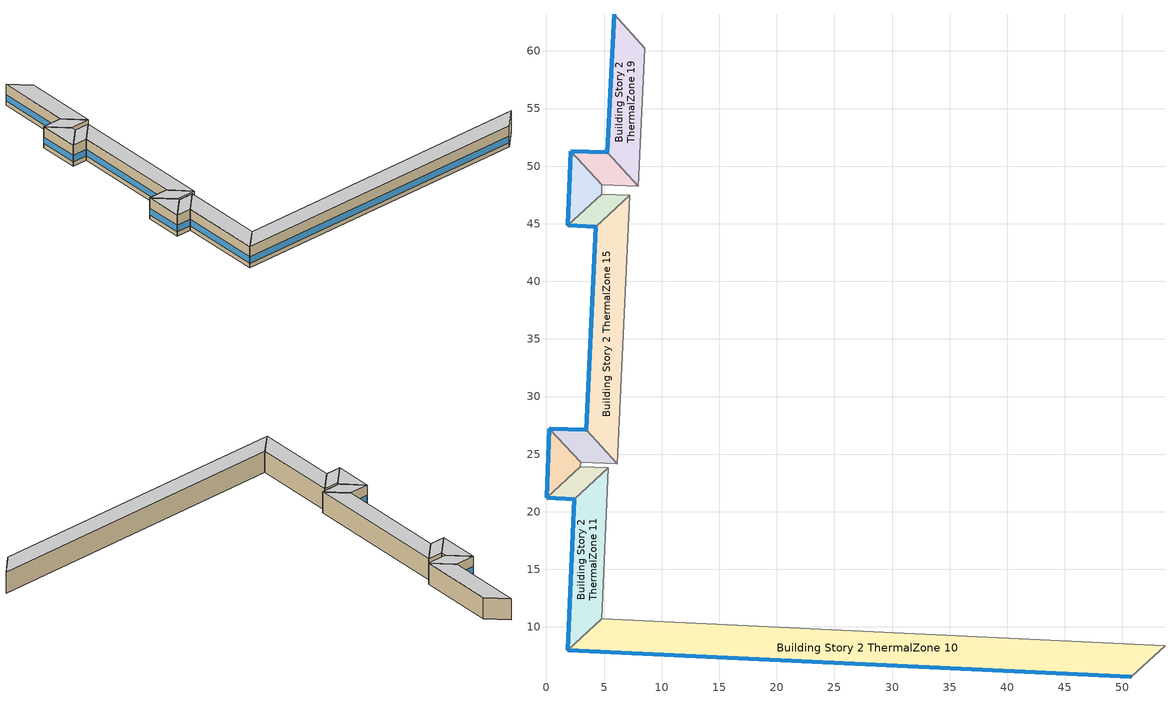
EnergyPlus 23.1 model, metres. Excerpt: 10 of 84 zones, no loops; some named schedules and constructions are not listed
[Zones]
Building Story 2 ThermalZone 10
 floor adiabatic (Typical Interior Floor): 50.74,5.66 1.84,8 4.8,10.69 53.69,8.37 z3.6
 wall outside (Typical Insulated Steel Framed Exterior Wall R-12.99): 1.84,8 50.74,5.66 z3.6:7.2
 wall adiabatic (Typical Interior Wall): 50.74,5.66 53.69,8.37 4.8,10.69 1.84,8 z3.6:7.2
 window (U 0.55 SHGC 0.25): 1.87,8 50.72,5.67 z4.36:5.44
 ceiling adiabatic (Typical Interior Ceiling): 53.69,8.37 4.8,10.69 1.84,8 50.74,5.66 z7.2
Building Story 2 ThermalZone 11
 floor adiabatic (Typical Interior Floor): 1.84,8 2.43,21.1 5.38,23.8 4.8,10.69 z3.6
 wall outside (Typical Insulated Steel Framed Exterior Wall R-12.99): 2.43,21.1 1.84,8 z3.6:7.2
 wall adiabatic (Typical Interior Wall): 1.84,8 4.8,10.69 5.38,23.8 2.43,21.1 z3.6:7.2
 window (U 0.55 SHGC 0.25): 2.43,21.08 1.84,8.02 z4.36:5.45
 ceiling adiabatic (Typical Interior Ceiling): 4.8,10.69 5.38,23.8 2.43,21.1 1.84,8 z7.2
Building Story 2 ThermalZone 12
 floor adiabatic (Typical Interior Floor): 2.43,21.1 0,21.21 2.95,23.91 5.38,23.8 z3.6
 wall outside (Typical Insulated Steel Framed Exterior Wall R-12.99): 0,21.21 2.43,21.1 z3.6:7.2
 wall adiabatic (Typical Interior Wall): 2.43,21.1 5.38,23.8 2.95,23.91 0,21.21 z3.6:7.2
 window (U 0.55 SHGC 0.25): 0.03,21.21 2.4,21.1 z4.36:5.47
 ceiling adiabatic (Typical Interior Ceiling): 5.38,23.8 2.95,23.91 0,21.21 2.43,21.1 z7.2
Building Story 2 ThermalZone 13
 floor adiabatic (Typical Interior Ceiling): 0,21.21 0.25,27.21 2.97,24.27 2.95,23.91 z3.6
 wall outside (Typical Insulated Steel Framed Exterior Wall R-12.99): 0.25,27.21 0,21.21 z3.6:7.2
 wall adiabatic (Typical Interior Wall): 0,21.21 2.95,23.91 2.97,24.27 0.25,27.21 z3.6:7.2
 window (U 0.55 SHGC 0.25): 0.25,27.18 0,21.24 z4.36:5.45
 ceiling adiabatic (Typical Interior Ceiling): 2.95,23.91 2.97,24.27 0.25,27.21 0,21.21 z7.2
Building Story 2 ThermalZone 14
 floor adiabatic (Typical Interior Ceiling): 0.25,27.21 3.43,27.1 6.14,24.16 2.97,24.27 z3.6
 wall outside (Typical Insulated Steel Framed Exterior Wall R-12.99): 3.43,27.1 0.25,27.21 z3.6:7.2
 wall adiabatic (Typical Interior Wall): 0.25,27.21 2.97,24.27 6.14,24.16 3.43,27.1 z3.6:7.2
 window (U 0.55 SHGC 0.25): 3.41,27.1 0.28,27.21 z4.36:5.46
 ceiling adiabatic (Typical Interior Ceiling): 2.97,24.27 6.14,24.16 3.43,27.1 0.25,27.21 z7.2
Building Story 2 ThermalZone 15
 floor adiabatic (Typical Interior Ceiling): 3.43,27.1 4.27,44.76 7.23,47.45 6.14,24.16 z3.6
 wall outside (Typical Insulated Steel Framed Exterior Wall R-12.99): 4.27,44.76 3.43,27.1 z3.6:7.2
 wall adiabatic (Typical Interior Wall): 3.43,27.1 6.14,24.16 7.23,47.45 4.27,44.76 z3.6:7.2
 window (U 0.55 SHGC 0.25): 4.27,44.73 3.43,27.12 z4.36:5.45
 ceiling adiabatic (Typical Interior Ceiling): 6.14,24.16 7.23,47.45 4.27,44.76 3.43,27.1 z7.2
Building Story 2 ThermalZone 16
 floor adiabatic (Typical Interior Ceiling): 4.27,44.76 1.84,44.87 4.79,47.57 7.23,47.45 z3.6
 wall outside (Typical Insulated Steel Framed Exterior Wall R-12.99): 1.84,44.87 4.27,44.76 z3.6:7.2
 wall adiabatic (Typical Interior Wall): 4.27,44.76 7.23,47.45 4.79,47.57 1.84,44.87 z3.6:7.2
 window (U 0.55 SHGC 0.25): 1.87,44.87 4.25,44.76 z4.36:5.47
 ceiling adiabatic (Typical Interior Ceiling): 7.23,47.45 4.79,47.57 1.84,44.87 4.27,44.76 z7.2
Building Story 2 ThermalZone 17
 floor adiabatic (Typical Interior Ceiling): 1.84,44.87 2.09,51.31 4.82,48.38 4.79,47.57 z3.6
 wall outside (Typical Insulated Steel Framed Exterior Wall R-12.99): 2.09,51.31 1.84,44.87 z3.6:7.2
 wall adiabatic (Typical Interior Wall): 1.84,44.87 4.79,47.57 4.82,48.38 2.09,51.31 z3.6:7.2
 window (U 0.55 SHGC 0.25): 2.09,51.28 1.84,44.89 z4.36:5.45
 ceiling adiabatic (Typical Interior Ceiling): 4.79,47.57 4.82,48.38 2.09,51.31 1.84,44.87 z7.2
Building Story 2 ThermalZone 18
 floor adiabatic (Typical Interior Ceiling): 2.09,51.31 5.28,51.2 7.98,48.25 4.82,48.38 z3.6
 wall outside (Typical Insulated Steel Framed Exterior Wall R-12.99): 5.28,51.2 2.09,51.31 z3.6:7.2
 wall adiabatic (Typical Interior Wall): 2.09,51.31 4.82,48.38 7.98,48.25 5.28,51.2 z3.6:7.2
 window (U 0.55 SHGC 0.25): 5.25,51.2 2.12,51.31 z4.36:5.46
 ceiling adiabatic (Typical Interior Ceiling): 4.82,48.38 7.98,48.25 5.28,51.2 2.09,51.31 z7.2
Building Story 2 ThermalZone 19
 floor adiabatic (Typical Interior Ceiling): 5.28,51.2 5.86,63.19 8.55,60.23 7.98,48.25 z3.6
 wall outside (Typical Insulated Steel Framed Exterior Wall R-12.99): 5.86,63.19 5.28,51.2 z3.6:7.2
 wall adiabatic (Typical Interior Wall): 5.28,51.2 7.98,48.25 8.55,60.23 5.86,63.19 z3.6:7.2
 window (U 0.55 SHGC 0.25): 5.86,63.17 5.28,51.22 z4.36:5.45
 ceiling adiabatic (Typical Interior Ceiling): 7.98,48.25 8.55,60.23 5.86,63.19 5.28,51.2 z7.2
[Schedule:Day:Interval]
DataCenter_EQUIP_SCH Wknd|Wkdy|Hol Day 5; DataCenter_EQUIP_SCH Wknd|Wkdy|Hol Day 9: No, 24:00, 0.5
DataCenter_EQUIP_SCH Wknd|Wkdy|Hol Day 6; DataCenter_EQUIP_SCH Wknd|Wkdy|Hol Day 10: No, 24:00, 0.75
DataCenter_EQUIP_SCH Wknd|Wkdy|Hol Day 7; DataCenter_EQUIP_SCH Wknd|Wkdy|Hol Day 11; DataCenter_EQUIP_SCH Summer Design Day: No, 24:00, 1
DataCenter_EQUIP_SCH Wknd|Wkdy|Hol Day 8; DataCenter_EQUIP_SCH Winter Design Day 11: No, 24:00, 0.25
Schedule Day 3: No, 24:00, 0
SchoolSecondary KITCHEN_ELEC_EQUIP_SCH Wkdy Day; SchoolSecondary KITCHEN_ELEC_EQUIP_SCH Wkdy Day 1; SchoolSecondary KITCHEN_ELEC_EQUIP_SCH Wkdy Day 2; SchoolSecondary KITCHEN_ELEC_EQUIP_SCH Summer Design Day: No, 08:00, 0.1, 10:00, 0.15, 13:00, 0.25, 15:00, 0.15, 24:00, 0.1
SchoolSecondary KITCHEN_ELEC_EQUIP_SCH Wknd Day; SchoolSecondary KITCHEN_ELEC_EQUIP_SCH Wknd Day 1; SchoolSecondary KITCHEN_ELEC_EQUIP_SCH Default; SchoolSecondary KITCHEN_ELEC_EQUIP_SCH Winter Design Day: No, 24:00, 0.1
SchoolSecondary KITCHEN_GAS_EQUIP_SCH Wkdy|SmrDsn Day; SchoolSecondary KITCHEN_GAS_EQUIP_SCH Wkdy|SmrDsn Day 1; SchoolSecondary KITCHEN_GAS_EQUIP_SCH Wkdy|SmrDsn Day 2; SchoolSecondary KITCHEN_GAS_EQUIP_SCH Summer Design Day: No, 08:00, 0.02, 10:00, 0.15, 13:00, 0.2, 15:00, 0.1, 24:00, 0.02
SchoolSecondary KITCHEN_GAS_EQUIP_SCH Wknd Day; SchoolSecondary KITCHEN_GAS_EQUIP_SCH Wknd Day 1; SchoolSecondary KITCHEN_GAS_EQUIP_SCH Default; SchoolSecondary KITCHEN_GAS_EQUIP_SCH Winter Design Day: No, 24:00, 0.02
[Schedule:Week:Daily]
SchoolSecondary BLDG_LIGHT_SCH_2013 Week Rule - Jan1-Jan3: SchoolSecondary BLDG_LIGHT_SCH_2013 Wkdy Day, SchoolSecondary BLDG_LIGHT_SCH_2013 Wkdy Day, SchoolSecondary BLDG_LIGHT_SCH_2013 Wkdy Day, SchoolSecondary BLDG_LIGHT_SCH_2013 Wkdy Day, SchoolSecondary BLDG_LIGHT_SCH_2013 Wkdy Day, SchoolSecondary BLDG_LIGHT_SCH_2013 Wkdy Day, SchoolSecondary BLDG_LIGHT_SCH_2013 Wknd Day, SchoolSecondary BLDG_LIGHT_SCH_2013 Default, SchoolSecondary BLDG_LIGHT_SCH_2013 Summer Design Day, SchoolSecondary BLDG_LIGHT_SCH_2013 Winter Design Day, SchoolSecondary BLDG_LIGHT_SCH_2013 Default, SchoolSecondary BLDG_LIGHT_SCH_2013 Default
SchoolSecondary BLDG_LIGHT_SCH_2013 Week Rule - Jan4-Jun27: SchoolSecondary BLDG_LIGHT_SCH_2013 Wknd Day, SchoolSecondary BLDG_LIGHT_SCH_2013 Wkdy Day, SchoolSecondary BLDG_LIGHT_SCH_2013 Wkdy Day, SchoolSecondary BLDG_LIGHT_SCH_2013 Wkdy Day, SchoolSecondary BLDG_LIGHT_SCH_2013 Wkdy Day, SchoolSecondary BLDG_LIGHT_SCH_2013 Wkdy Day, SchoolSecondary BLDG_LIGHT_SCH_2013 Wknd Day, SchoolSecondary BLDG_LIGHT_SCH_2013 Default, SchoolSecondary BLDG_LIGHT_SCH_2013 Summer Design Day, SchoolSecondary BLDG_LIGHT_SCH_2013 Winter Design Day, SchoolSecondary BLDG_LIGHT_SCH_2013 Default, SchoolSecondary BLDG_LIGHT_SCH_2013 Default
SchoolSecondary BLDG_LIGHT_SCH_2013 Week Rule - Jun28-Jul4: SchoolSecondary BLDG_LIGHT_SCH_2013 Wknd Day, SchoolSecondary BLDG_LIGHT_SCH_2013 Wkdy Day, SchoolSecondary BLDG_LIGHT_SCH_2013 Wkdy Day, SchoolSecondary BLDG_LIGHT_SCH_2013 Wkdy Day 1, SchoolSecondary BLDG_LIGHT_SCH_2013 Wkdy Day 1, SchoolSecondary BLDG_LIGHT_SCH_2013 Wkdy Day 1, SchoolSecondary BLDG_LIGHT_SCH_2013 Wknd Day 1, SchoolSecondary BLDG_LIGHT_SCH_2013 Default, SchoolSecondary BLDG_LIGHT_SCH_2013 Summer Design Day, SchoolSecondary BLDG_LIGHT_SCH_2013 Winter Design Day, SchoolSecondary BLDG_LIGHT_SCH_2013 Default, SchoolSecondary BLDG_LIGHT_SCH_2013 Default
SchoolSecondary BLDG_LIGHT_SCH_2013 Week Rule - Jul5-Aug29: SchoolSecondary BLDG_LIGHT_SCH_2013 Wknd Day 1, SchoolSecondary BLDG_LIGHT_SCH_2013 Wkdy Day 1, SchoolSecondary BLDG_LIGHT_SCH_2013 Wkdy Day 1, SchoolSecondary BLDG_LIGHT_SCH_2013 Wkdy Day 1, SchoolSecondary BLDG_LIGHT_SCH_2013 Wkdy Day 1, SchoolSecondary BLDG_LIGHT_SCH_2013 Wkdy Day 1, SchoolSecondary BLDG_LIGHT_SCH_2013 Wknd Day 1, SchoolSecondary BLDG_LIGHT_SCH_2013 Default, SchoolSecondary BLDG_LIGHT_SCH_2013 Summer Design Day, SchoolSecondary BLDG_LIGHT_SCH_2013 Winter Design Day, SchoolSecondary BLDG_LIGHT_SCH_2013 Default, SchoolSecondary BLDG_LIGHT_SCH_2013 Default
SchoolSecondary BLDG_LIGHT_SCH_2013 Week Rule - Aug30-Sep5: SchoolSecondary BLDG_LIGHT_SCH_2013 Wknd Day 1, SchoolSecondary BLDG_LIGHT_SCH_2013 Wkdy Day 1, SchoolSecondary BLDG_LIGHT_SCH_2013 Wkdy Day 2, SchoolSecondary BLDG_LIGHT_SCH_2013 Wkdy Day 2, SchoolSecondary BLDG_LIGHT_SCH_2013 Wkdy Day 2, SchoolSecondary BLDG_LIGHT_SCH_2013 Wkdy Day 2, SchoolSecondary BLDG_LIGHT_SCH_2013 Default, SchoolSecondary BLDG_LIGHT_SCH_2013 Default, SchoolSecondary BLDG_LIGHT_SCH_2013 Summer Design Day, SchoolSecondary BLDG_LIGHT_SCH_2013 Winter Design Day, SchoolSecondary BLDG_LIGHT_SCH_2013 Default, SchoolSecondary BLDG_LIGHT_SCH_2013 Default
SchoolSecondary BLDG_LIGHT_SCH_2013 Week Rule - Sep6-Dec31: SchoolSecondary BLDG_LIGHT_SCH_2013 Default, SchoolSecondary BLDG_LIGHT_SCH_2013 Wkdy Day 2, SchoolSecondary BLDG_LIGHT_SCH_2013 Wkdy Day 2, SchoolSecondary BLDG_LIGHT_SCH_2013 Wkdy Day 2, SchoolSecondary BLDG_LIGHT_SCH_2013 Wkdy Day 2, SchoolSecondary BLDG_LIGHT_SCH_2013 Wkdy Day 2, SchoolSecondary BLDG_LIGHT_SCH_2013 Default, SchoolSecondary BLDG_LIGHT_SCH_2013 Default, SchoolSecondary BLDG_LIGHT_SCH_2013 Summer Design Day, SchoolSecondary BLDG_LIGHT_SCH_2013 Winter Design Day, SchoolSecondary BLDG_LIGHT_SCH_2013 Default, SchoolSecondary BLDG_LIGHT_SCH_2013 Default
SchoolSecondary BLDG_LIGHT_LIBRARY_SCH_2013 Week Rule - Jan1-Jan3: SchoolSecondary BLDG_LIGHT_LIBRARY_SCH_2013 Wkdy Day, SchoolSecondary BLDG_LIGHT_LIBRARY_SCH_2013 Wkdy Day, SchoolSecondary BLDG_LIGHT_LIBRARY_SCH_2013 Wkdy Day, SchoolSecondary BLDG_LIGHT_LIBRARY_SCH_2013 Wkdy Day, SchoolSecondary BLDG_LIGHT_LIBRARY_SCH_2013 Wkdy Day, SchoolSecondary BLDG_LIGHT_LIBRARY_SCH_2013 Wkdy Day, SchoolSecondary BLDG_LIGHT_LIBRARY_SCH_2013 Wknd Day, SchoolSecondary BLDG_LIGHT_LIBRARY_SCH_2013 Default, SchoolSecondary BLDG_LIGHT_LIBRARY_SCH_2013 Summer Design Day, SchoolSecondary BLDG_LIGHT_LIBRARY_SCH_2013 Winter Design Day, SchoolSecondary BLDG_LIGHT_LIBRARY_SCH_2013 Default, SchoolSecondary BLDG_LIGHT_LIBRARY_SCH_2013 Default
SchoolSecondary BLDG_LIGHT_LIBRARY_SCH_2013 Week Rule - Jan4-Jun27: SchoolSecondary BLDG_LIGHT_LIBRARY_SCH_2013 Wknd Day, SchoolSecondary BLDG_LIGHT_LIBRARY_SCH_2013 Wkdy Day, SchoolSecondary BLDG_LIGHT_LIBRARY_SCH_2013 Wkdy Day, SchoolSecondary BLDG_LIGHT_LIBRARY_SCH_2013 Wkdy Day, SchoolSecondary BLDG_LIGHT_LIBRARY_SCH_2013 Wkdy Day, SchoolSecondary BLDG_LIGHT_LIBRARY_SCH_2013 Wkdy Day, SchoolSecondary BLDG_LIGHT_LIBRARY_SCH_2013 Wknd Day, SchoolSecondary BLDG_LIGHT_LIBRARY_SCH_2013 Default, SchoolSecondary BLDG_LIGHT_LIBRARY_SCH_2013 Summer Design Day, SchoolSecondary BLDG_LIGHT_LIBRARY_SCH_2013 Winter Design Day, SchoolSecondary BLDG_LIGHT_LIBRARY_SCH_2013 Default, SchoolSecondary BLDG_LIGHT_LIBRARY_SCH_2013 Default
SchoolSecondary BLDG_LIGHT_LIBRARY_SCH_2013 Week Rule - Jun28-Jul4: SchoolSecondary BLDG_LIGHT_LIBRARY_SCH_2013 Wknd Day, SchoolSecondary BLDG_LIGHT_LIBRARY_SCH_2013 Wkdy Day, SchoolSecondary BLDG_LIGHT_LIBRARY_SCH_2013 Wkdy Day, SchoolSecondary BLDG_LIGHT_LIBRARY_SCH_2013 Wkdy Day 1, SchoolSecondary BLDG_LIGHT_LIBRARY_SCH_2013 Wkdy Day 1, SchoolSecondary BLDG_LIGHT_LIBRARY_SCH_2013 Wkdy Day 1, SchoolSecondary BLDG_LIGHT_LIBRARY_SCH_2013 Wknd Day 1, SchoolSecondary BLDG_LIGHT_LIBRARY_SCH_2013 Default, SchoolSecondary BLDG_LIGHT_LIBRARY_SCH_2013 Summer Design Day, SchoolSecondary BLDG_LIGHT_LIBRARY_SCH_2013 Winter Design Day, SchoolSecondary BLDG_LIGHT_LIBRARY_SCH_2013 Default, SchoolSecondary BLDG_LIGHT_LIBRARY_SCH_2013 Default
SchoolSecondary BLDG_LIGHT_LIBRARY_SCH_2013 Week Rule - Jul5-Aug29: SchoolSecondary BLDG_LIGHT_LIBRARY_SCH_2013 Wknd Day 1, SchoolSecondary BLDG_LIGHT_LIBRARY_SCH_2013 Wkdy Day 1, SchoolSecondary BLDG_LIGHT_LIBRARY_SCH_2013 Wkdy Day 1, SchoolSecondary BLDG_LIGHT_LIBRARY_SCH_2013 Wkdy Day 1, SchoolSecondary BLDG_LIGHT_LIBRARY_SCH_2013 Wkdy Day 1, SchoolSecondary BLDG_LIGHT_LIBRARY_SCH_2013 Wkdy Day 1, SchoolSecondary BLDG_LIGHT_LIBRARY_SCH_2013 Wknd Day 1, SchoolSecondary BLDG_LIGHT_LIBRARY_SCH_2013 Default, SchoolSecondary BLDG_LIGHT_LIBRARY_SCH_2013 Summer Design Day, SchoolSecondary BLDG_LIGHT_LIBRARY_SCH_2013 Winter Design Day, SchoolSecondary BLDG_LIGHT_LIBRARY_SCH_2013 Default, SchoolSecondary BLDG_LIGHT_LIBRARY_SCH_2013 Default
SchoolSecondary BLDG_LIGHT_LIBRARY_SCH_2013 Week Rule - Aug30-Sep5: SchoolSecondary BLDG_LIGHT_LIBRARY_SCH_2013 Wknd Day 1, SchoolSecondary BLDG_LIGHT_LIBRARY_SCH_2013 Wkdy Day 1, SchoolSecondary BLDG_LIGHT_LIBRARY_SCH_2013 Wkdy Day 2, SchoolSecondary BLDG_LIGHT_LIBRARY_SCH_2013 Wkdy Day 2, SchoolSecondary BLDG_LIGHT_LIBRARY_SCH_2013 Wkdy Day 2, SchoolSecondary BLDG_LIGHT_LIBRARY_SCH_2013 Wkdy Day 2, SchoolSecondary BLDG_LIGHT_LIBRARY_SCH_2013 Default, SchoolSecondary BLDG_LIGHT_LIBRARY_SCH_2013 Default, SchoolSecondary BLDG_LIGHT_LIBRARY_SCH_2013 Summer Design Day, SchoolSecondary BLDG_LIGHT_LIBRARY_SCH_2013 Winter Design Day, SchoolSecondary BLDG_LIGHT_LIBRARY_SCH_2013 Default, SchoolSecondary BLDG_LIGHT_LIBRARY_SCH_2013 Default
SchoolSecondary BLDG_LIGHT_LIBRARY_SCH_2013 Week Rule - Sep6-Dec31: SchoolSecondary BLDG_LIGHT_LIBRARY_SCH_2013 Default, SchoolSecondary BLDG_LIGHT_LIBRARY_SCH_2013 Wkdy Day 2, SchoolSecondary BLDG_LIGHT_LIBRARY_SCH_2013 Wkdy Day 2, SchoolSecondary BLDG_LIGHT_LIBRARY_SCH_2013 Wkdy Day 2, SchoolSecondary BLDG_LIGHT_LIBRARY_SCH_2013 Wkdy Day 2, SchoolSecondary BLDG_LIGHT_LIBRARY_SCH_2013 Wkdy Day 2, SchoolSecondary BLDG_LIGHT_LIBRARY_SCH_2013 Default, SchoolSecondary BLDG_LIGHT_LIBRARY_SCH_2013 Default, SchoolSecondary BLDG_LIGHT_LIBRARY_SCH_2013 Summer Design Day, SchoolSecondary BLDG_LIGHT_LIBRARY_SCH_2013 Winter Design Day, SchoolSecondary BLDG_LIGHT_LIBRARY_SCH_2013 Default, SchoolSecondary BLDG_LIGHT_LIBRARY_SCH_2013 Default
SchoolSecondary BLDG_LIGHT_LOBBYFLR1_SCH_2013 Week Rule - Jan1-Jan3: SchoolSecondary BLDG_LIGHT_LOBBYFLR1_SCH_2013 Wkdy Day, SchoolSecondary BLDG_LIGHT_LOBBYFLR1_SCH_2013 Wkdy Day, SchoolSecondary BLDG_LIGHT_LOBBYFLR1_SCH_2013 Wkdy Day, SchoolSecondary BLDG_LIGHT_LOBBYFLR1_SCH_2013 Wkdy Day, SchoolSecondary BLDG_LIGHT_LOBBYFLR1_SCH_2013 Wkdy Day, SchoolSecondary BLDG_LIGHT_LOBBYFLR1_SCH_2013 Wkdy Day, SchoolSecondary BLDG_LIGHT_LOBBYFLR1_SCH_2013 Wknd Day, SchoolSecondary BLDG_LIGHT_LOBBYFLR1_SCH_2013 Default, SchoolSecondary BLDG_LIGHT_LOBBYFLR1_SCH_2013 Summer Design Day, SchoolSecondary BLDG_LIGHT_LOBBYFLR1_SCH_2013 Winter Design Day, SchoolSecondary BLDG_LIGHT_LOBBYFLR1_SCH_2013 Default, SchoolSecondary BLDG_LIGHT_LOBBYFLR1_SCH_2013 Default
SchoolSecondary BLDG_LIGHT_LOBBYFLR1_SCH_2013 Week Rule - Jan4-Jun27: SchoolSecondary BLDG_LIGHT_LOBBYFLR1_SCH_2013 Wknd Day, SchoolSecondary BLDG_LIGHT_LOBBYFLR1_SCH_2013 Wkdy Day, SchoolSecondary BLDG_LIGHT_LOBBYFLR1_SCH_2013 Wkdy Day, SchoolSecondary BLDG_LIGHT_LOBBYFLR1_SCH_2013 Wkdy Day, SchoolSecondary BLDG_LIGHT_LOBBYFLR1_SCH_2013 Wkdy Day, SchoolSecondary BLDG_LIGHT_LOBBYFLR1_SCH_2013 Wkdy Day, SchoolSecondary BLDG_LIGHT_LOBBYFLR1_SCH_2013 Wknd Day, SchoolSecondary BLDG_LIGHT_LOBBYFLR1_SCH_2013 Default, SchoolSecondary BLDG_LIGHT_LOBBYFLR1_SCH_2013 Summer Design Day, SchoolSecondary BLDG_LIGHT_LOBBYFLR1_SCH_2013 Winter Design Day, SchoolSecondary BLDG_LIGHT_LOBBYFLR1_SCH_2013 Default, SchoolSecondary BLDG_LIGHT_LOBBYFLR1_SCH_2013 Default
SchoolSecondary BLDG_LIGHT_LOBBYFLR1_SCH_2013 Week Rule - Jun28-Jul4: SchoolSecondary BLDG_LIGHT_LOBBYFLR1_SCH_2013 Wknd Day, SchoolSecondary BLDG_LIGHT_LOBBYFLR1_SCH_2013 Wkdy Day, SchoolSecondary BLDG_LIGHT_LOBBYFLR1_SCH_2013 Wkdy Day, SchoolSecondary BLDG_LIGHT_LOBBYFLR1_SCH_2013 Wkdy Day 1, SchoolSecondary BLDG_LIGHT_LOBBYFLR1_SCH_2013 Wkdy Day 1, SchoolSecondary BLDG_LIGHT_LOBBYFLR1_SCH_2013 Wkdy Day 1, SchoolSecondary BLDG_LIGHT_LOBBYFLR1_SCH_2013 Wknd Day 1, SchoolSecondary BLDG_LIGHT_LOBBYFLR1_SCH_2013 Default, SchoolSecondary BLDG_LIGHT_LOBBYFLR1_SCH_2013 Summer Design Day, SchoolSecondary BLDG_LIGHT_LOBBYFLR1_SCH_2013 Winter Design Day, SchoolSecondary BLDG_LIGHT_LOBBYFLR1_SCH_2013 Default, SchoolSecondary BLDG_LIGHT_LOBBYFLR1_SCH_2013 Default
SchoolSecondary BLDG_LIGHT_LOBBYFLR1_SCH_2013 Week Rule - Jul5-Aug29: SchoolSecondary BLDG_LIGHT_LOBBYFLR1_SCH_2013 Wknd Day 1, SchoolSecondary BLDG_LIGHT_LOBBYFLR1_SCH_2013 Wkdy Day 1, SchoolSecondary BLDG_LIGHT_LOBBYFLR1_SCH_2013 Wkdy Day 1, SchoolSecondary BLDG_LIGHT_LOBBYFLR1_SCH_2013 Wkdy Day 1, SchoolSecondary BLDG_LIGHT_LOBBYFLR1_SCH_2013 Wkdy Day 1, SchoolSecondary BLDG_LIGHT_LOBBYFLR1_SCH_2013 Wkdy Day 1, SchoolSecondary BLDG_LIGHT_LOBBYFLR1_SCH_2013 Wknd Day 1, SchoolSecondary BLDG_LIGHT_LOBBYFLR1_SCH_2013 Default, SchoolSecondary BLDG_LIGHT_LOBBYFLR1_SCH_2013 Summer Design Day, SchoolSecondary BLDG_LIGHT_LOBBYFLR1_SCH_2013 Winter Design Day, SchoolSecondary BLDG_LIGHT_LOBBYFLR1_SCH_2013 Default, SchoolSecondary BLDG_LIGHT_LOBBYFLR1_SCH_2013 Default
SchoolSecondary BLDG_LIGHT_LOBBYFLR1_SCH_2013 Week Rule - Aug30-Sep5: SchoolSecondary BLDG_LIGHT_LOBBYFLR1_SCH_2013 Wknd Day 1, SchoolSecondary BLDG_LIGHT_LOBBYFLR1_SCH_2013 Wkdy Day 1, SchoolSecondary BLDG_LIGHT_LOBBYFLR1_SCH_2013 Wkdy Day 2, SchoolSecondary BLDG_LIGHT_LOBBYFLR1_SCH_2013 Wkdy Day 2, SchoolSecondary BLDG_LIGHT_LOBBYFLR1_SCH_2013 Wkdy Day 2, SchoolSecondary BLDG_LIGHT_LOBBYFLR1_SCH_2013 Wkdy Day 2, SchoolSecondary BLDG_LIGHT_LOBBYFLR1_SCH_2013 Default, SchoolSecondary BLDG_LIGHT_LOBBYFLR1_SCH_2013 Default, SchoolSecondary BLDG_LIGHT_LOBBYFLR1_SCH_2013 Summer Design Day, SchoolSecondary BLDG_LIGHT_LOBBYFLR1_SCH_2013 Winter Design Day, SchoolSecondary BLDG_LIGHT_LOBBYFLR1_SCH_2013 Default, SchoolSecondary BLDG_LIGHT_LOBBYFLR1_SCH_2013 Default
DataCenter_EQUIP_SCH Week Rule - Jun7-Jun27: DataCenter_EQUIP_SCH Wknd|Wkdy|Hol Day 5, DataCenter_EQUIP_SCH Wknd|Wkdy|Hol Day 5, DataCenter_EQUIP_SCH Wknd|Wkdy|Hol Day 5, DataCenter_EQUIP_SCH Wknd|Wkdy|Hol Day 5, DataCenter_EQUIP_SCH Wknd|Wkdy|Hol Day 5, DataCenter_EQUIP_SCH Wknd|Wkdy|Hol Day 5, DataCenter_EQUIP_SCH Wknd|Wkdy|Hol Day 5, Schedule Day 3, DataCenter_EQUIP_SCH Summer Design Day, DataCenter_EQUIP_SCH Winter Design Day 11, Schedule Day 3, Schedule Day 3
DataCenter_EQUIP_SCH Week Rule - Jun28-Jul4: DataCenter_EQUIP_SCH Wknd|Wkdy|Hol Day 5, DataCenter_EQUIP_SCH Wknd|Wkdy|Hol Day 5, DataCenter_EQUIP_SCH Wknd|Wkdy|Hol Day 5, DataCenter_EQUIP_SCH Wknd|Wkdy|Hol Day 6, DataCenter_EQUIP_SCH Wknd|Wkdy|Hol Day 6, DataCenter_EQUIP_SCH Wknd|Wkdy|Hol Day 6, DataCenter_EQUIP_SCH Wknd|Wkdy|Hol Day 6, Schedule Day 3, DataCenter_EQUIP_SCH Summer Design Day, DataCenter_EQUIP_SCH Winter Design Day 11, Schedule Day 3, Schedule Day 3
DataCenter_EQUIP_SCH Week Rule - Jul5-Jul25: DataCenter_EQUIP_SCH Wknd|Wkdy|Hol Day 6, DataCenter_EQUIP_SCH Wknd|Wkdy|Hol Day 6, DataCenter_EQUIP_SCH Wknd|Wkdy|Hol Day 6, DataCenter_EQUIP_SCH Wknd|Wkdy|Hol Day 6, DataCenter_EQUIP_SCH Wknd|Wkdy|Hol Day 6, DataCenter_EQUIP_SCH Wknd|Wkdy|Hol Day 6, DataCenter_EQUIP_SCH Wknd|Wkdy|Hol Day 6, Schedule Day 3, DataCenter_EQUIP_SCH Summer Design Day, DataCenter_EQUIP_SCH Winter Design Day 11, Schedule Day 3, Schedule Day 3
DataCenter_EQUIP_SCH Week Rule - Jul26-Aug1: DataCenter_EQUIP_SCH Wknd|Wkdy|Hol Day 6, DataCenter_EQUIP_SCH Wknd|Wkdy|Hol Day 6, DataCenter_EQUIP_SCH Wknd|Wkdy|Hol Day 6, DataCenter_EQUIP_SCH Wknd|Wkdy|Hol Day 6, DataCenter_EQUIP_SCH Wknd|Wkdy|Hol Day 6, DataCenter_EQUIP_SCH Wknd|Wkdy|Hol Day 6, DataCenter_EQUIP_SCH Wknd|Wkdy|Hol Day 7, Schedule Day 3, DataCenter_EQUIP_SCH Summer Design Day, DataCenter_EQUIP_SCH Winter Design Day 11, Schedule Day 3, Schedule Day 3
DataCenter_EQUIP_SCH Week Rule - Aug2-Aug29: DataCenter_EQUIP_SCH Wknd|Wkdy|Hol Day 7, DataCenter_EQUIP_SCH Wknd|Wkdy|Hol Day 7, DataCenter_EQUIP_SCH Wknd|Wkdy|Hol Day 7, DataCenter_EQUIP_SCH Wknd|Wkdy|Hol Day 7, DataCenter_EQUIP_SCH Wknd|Wkdy|Hol Day 7, DataCenter_EQUIP_SCH Wknd|Wkdy|Hol Day 7, DataCenter_EQUIP_SCH Wknd|Wkdy|Hol Day 7, Schedule Day 3, DataCenter_EQUIP_SCH Summer Design Day, DataCenter_EQUIP_SCH Winter Design Day 11, Schedule Day 3, Schedule Day 3
DataCenter_EQUIP_SCH Week Rule - Aug30-Sep5: DataCenter_EQUIP_SCH Wknd|Wkdy|Hol Day 7, DataCenter_EQUIP_SCH Wknd|Wkdy|Hol Day 7, DataCenter_EQUIP_SCH Wknd|Wkdy|Hol Day 8, DataCenter_EQUIP_SCH Wknd|Wkdy|Hol Day 8, DataCenter_EQUIP_SCH Wknd|Wkdy|Hol Day 8, DataCenter_EQUIP_SCH Wknd|Wkdy|Hol Day 8, DataCenter_EQUIP_SCH Wknd|Wkdy|Hol Day 8, Schedule Day 3, DataCenter_EQUIP_SCH Summer Design Day, DataCenter_EQUIP_SCH Winter Design Day 11, Schedule Day 3, Schedule Day 3
DataCenter_EQUIP_SCH Week Rule - Sep6-Sep26: DataCenter_EQUIP_SCH Wknd|Wkdy|Hol Day 8, DataCenter_EQUIP_SCH Wknd|Wkdy|Hol Day 8, DataCenter_EQUIP_SCH Wknd|Wkdy|Hol Day 8, DataCenter_EQUIP_SCH Wknd|Wkdy|Hol Day 8, DataCenter_EQUIP_SCH Wknd|Wkdy|Hol Day 8, DataCenter_EQUIP_SCH Wknd|Wkdy|Hol Day 8, DataCenter_EQUIP_SCH Wknd|Wkdy|Hol Day 8, Schedule Day 3, DataCenter_EQUIP_SCH Summer Design Day, DataCenter_EQUIP_SCH Winter Design Day 11, Schedule Day 3, Schedule Day 3
DataCenter_EQUIP_SCH Week Rule - Sep27-Oct3: DataCenter_EQUIP_SCH Wknd|Wkdy|Hol Day 8, DataCenter_EQUIP_SCH Wknd|Wkdy|Hol Day 8, DataCenter_EQUIP_SCH Wknd|Wkdy|Hol Day 8, DataCenter_EQUIP_SCH Wknd|Wkdy|Hol Day 8, DataCenter_EQUIP_SCH Wknd|Wkdy|Hol Day 9, DataCenter_EQUIP_SCH Wknd|Wkdy|Hol Day 9, DataCenter_EQUIP_SCH Wknd|Wkdy|Hol Day 9, Schedule Day 3, DataCenter_EQUIP_SCH Summer Design Day, DataCenter_EQUIP_SCH Winter Design Day 11, Schedule Day 3, Schedule Day 3
DataCenter_EQUIP_SCH Week Rule - Oct4-Oct31: DataCenter_EQUIP_SCH Wknd|Wkdy|Hol Day 9, DataCenter_EQUIP_SCH Wknd|Wkdy|Hol Day 9, DataCenter_EQUIP_SCH Wknd|Wkdy|Hol Day 9, DataCenter_EQUIP_SCH Wknd|Wkdy|Hol Day 9, DataCenter_EQUIP_SCH Wknd|Wkdy|Hol Day 9, DataCenter_EQUIP_SCH Wknd|Wkdy|Hol Day 9, DataCenter_EQUIP_SCH Wknd|Wkdy|Hol Day 9, Schedule Day 3, DataCenter_EQUIP_SCH Summer Design Day, DataCenter_EQUIP_SCH Winter Design Day 11, Schedule Day 3, Schedule Day 3
DataCenter_EQUIP_SCH Week Rule - Nov1-Nov28: DataCenter_EQUIP_SCH Wknd|Wkdy|Hol Day 10, DataCenter_EQUIP_SCH Wknd|Wkdy|Hol Day 10, DataCenter_EQUIP_SCH Wknd|Wkdy|Hol Day 10, DataCenter_EQUIP_SCH Wknd|Wkdy|Hol Day 10, DataCenter_EQUIP_SCH Wknd|Wkdy|Hol Day 10, DataCenter_EQUIP_SCH Wknd|Wkdy|Hol Day 10, DataCenter_EQUIP_SCH Wknd|Wkdy|Hol Day 10, Schedule Day 3, DataCenter_EQUIP_SCH Summer Design Day, DataCenter_EQUIP_SCH Winter Design Day 11, Schedule Day 3, Schedule Day 3
DataCenter_EQUIP_SCH Week Rule - Nov29-Dec5: DataCenter_EQUIP_SCH Wknd|Wkdy|Hol Day 10, DataCenter_EQUIP_SCH Wknd|Wkdy|Hol Day 10, DataCenter_EQUIP_SCH Wknd|Wkdy|Hol Day 11, DataCenter_EQUIP_SCH Wknd|Wkdy|Hol Day 11, DataCenter_EQUIP_SCH Wknd|Wkdy|Hol Day 11, DataCenter_EQUIP_SCH Wknd|Wkdy|Hol Day 11, DataCenter_EQUIP_SCH Wknd|Wkdy|Hol Day 11, Schedule Day 3, DataCenter_EQUIP_SCH Summer Design Day, DataCenter_EQUIP_SCH Winter Design Day 11, Schedule Day 3, Schedule Day 3
DataCenter_EQUIP_SCH Week Rule - Dec6-Dec31: DataCenter_EQUIP_SCH Wknd|Wkdy|Hol Day 11, DataCenter_EQUIP_SCH Wknd|Wkdy|Hol Day 11, DataCenter_EQUIP_SCH Wknd|Wkdy|Hol Day 11, DataCenter_EQUIP_SCH Wknd|Wkdy|Hol Day 11, DataCenter_EQUIP_SCH Wknd|Wkdy|Hol Day 11, DataCenter_EQUIP_SCH Wknd|Wkdy|Hol Day 11, DataCenter_EQUIP_SCH Wknd|Wkdy|Hol Day 11, Schedule Day 3, DataCenter_EQUIP_SCH Summer Design Day, DataCenter_EQUIP_SCH Winter Design Day 11, Schedule Day 3, Schedule Day 3
SchoolSecondary KITCHEN_ELEC_EQUIP_SCH Week Rule - Jan1-Jan3: SchoolSecondary KITCHEN_ELEC_EQUIP_SCH Wkdy Day, SchoolSecondary KITCHEN_ELEC_EQUIP_SCH Wkdy Day, SchoolSecondary KITCHEN_ELEC_EQUIP_SCH Wkdy Day, SchoolSecondary KITCHEN_ELEC_EQUIP_SCH Wkdy Day, SchoolSecondary KITCHEN_ELEC_EQUIP_SCH Wkdy Day, SchoolSecondary KITCHEN_ELEC_EQUIP_SCH Wkdy Day, SchoolSecondary KITCHEN_ELEC_EQUIP_SCH Wknd Day, SchoolSecondary KITCHEN_ELEC_EQUIP_SCH Default, SchoolSecondary KITCHEN_ELEC_EQUIP_SCH Summer Design Day, SchoolSecondary KITCHEN_ELEC_EQUIP_SCH Winter Design Day, SchoolSecondary KITCHEN_ELEC_EQUIP_SCH Default, SchoolSecondary KITCHEN_ELEC_EQUIP_SCH Default
SchoolSecondary KITCHEN_ELEC_EQUIP_SCH Week Rule - Jan4-Jun27: SchoolSecondary KITCHEN_ELEC_EQUIP_SCH Wknd Day, SchoolSecondary KITCHEN_ELEC_EQUIP_SCH Wkdy Day, SchoolSecondary KITCHEN_ELEC_EQUIP_SCH Wkdy Day, SchoolSecondary KITCHEN_ELEC_EQUIP_SCH Wkdy Day, SchoolSecondary KITCHEN_ELEC_EQUIP_SCH Wkdy Day, SchoolSecondary KITCHEN_ELEC_EQUIP_SCH Wkdy Day, SchoolSecondary KITCHEN_ELEC_EQUIP_SCH Wknd Day, SchoolSecondary KITCHEN_ELEC_EQUIP_SCH Default, SchoolSecondary KITCHEN_ELEC_EQUIP_SCH Summer Design Day, SchoolSecondary KITCHEN_ELEC_EQUIP_SCH Winter Design Day, SchoolSecondary KITCHEN_ELEC_EQUIP_SCH Default, SchoolSecondary KITCHEN_ELEC_EQUIP_SCH Default
SchoolSecondary KITCHEN_ELEC_EQUIP_SCH Week Rule - Jun28-Jul4: SchoolSecondary KITCHEN_ELEC_EQUIP_SCH Wknd Day, SchoolSecondary KITCHEN_ELEC_EQUIP_SCH Wkdy Day, SchoolSecondary KITCHEN_ELEC_EQUIP_SCH Wkdy Day, SchoolSecondary KITCHEN_ELEC_EQUIP_SCH Wkdy Day 1, SchoolSecondary KITCHEN_ELEC_EQUIP_SCH Wkdy Day 1, SchoolSecondary KITCHEN_ELEC_EQUIP_SCH Wkdy Day 1, SchoolSecondary KITCHEN_ELEC_EQUIP_SCH Wknd Day 1, SchoolSecondary KITCHEN_ELEC_EQUIP_SCH Default, SchoolSecondary KITCHEN_ELEC_EQUIP_SCH Summer Design Day, SchoolSecondary KITCHEN_ELEC_EQUIP_SCH Winter Design Day, SchoolSecondary KITCHEN_ELEC_EQUIP_SCH Default, SchoolSecondary KITCHEN_ELEC_EQUIP_SCH Default
SchoolSecondary KITCHEN_ELEC_EQUIP_SCH Week Rule - Jul5-Aug29: SchoolSecondary KITCHEN_ELEC_EQUIP_SCH Wknd Day 1, SchoolSecondary KITCHEN_ELEC_EQUIP_SCH Wkdy Day 1, SchoolSecondary KITCHEN_ELEC_EQUIP_SCH Wkdy Day 1, SchoolSecondary KITCHEN_ELEC_EQUIP_SCH Wkdy Day 1, SchoolSecondary KITCHEN_ELEC_EQUIP_SCH Wkdy Day 1, SchoolSecondary KITCHEN_ELEC_EQUIP_SCH Wkdy Day 1, SchoolSecondary KITCHEN_ELEC_EQUIP_SCH Wknd Day 1, SchoolSecondary KITCHEN_ELEC_EQUIP_SCH Default, SchoolSecondary KITCHEN_ELEC_EQUIP_SCH Summer Design Day, SchoolSecondary KITCHEN_ELEC_EQUIP_SCH Winter Design Day, SchoolSecondary KITCHEN_ELEC_EQUIP_SCH Default, SchoolSecondary KITCHEN_ELEC_EQUIP_SCH Default
SchoolSecondary KITCHEN_ELEC_EQUIP_SCH Week Rule - Aug30-Sep5: SchoolSecondary KITCHEN_ELEC_EQUIP_SCH Wknd Day 1, SchoolSecondary KITCHEN_ELEC_EQUIP_SCH Wkdy Day 1, SchoolSecondary KITCHEN_ELEC_EQUIP_SCH Wkdy Day 2, SchoolSecondary KITCHEN_ELEC_EQUIP_SCH Wkdy Day 2, SchoolSecondary KITCHEN_ELEC_EQUIP_SCH Wkdy Day 2, SchoolSecondary KITCHEN_ELEC_EQUIP_SCH Wkdy Day 2, SchoolSecondary KITCHEN_ELEC_EQUIP_SCH Default, SchoolSecondary KITCHEN_ELEC_EQUIP_SCH Default, SchoolSecondary KITCHEN_ELEC_EQUIP_SCH Summer Design Day, SchoolSecondary KITCHEN_ELEC_EQUIP_SCH Winter Design Day, SchoolSecondary KITCHEN_ELEC_EQUIP_SCH Default, SchoolSecondary KITCHEN_ELEC_EQUIP_SCH Default
SchoolSecondary KITCHEN_ELEC_EQUIP_SCH Week Rule - Sep6-Dec31: SchoolSecondary KITCHEN_ELEC_EQUIP_SCH Default, SchoolSecondary KITCHEN_ELEC_EQUIP_SCH Wkdy Day 2, SchoolSecondary KITCHEN_ELEC_EQUIP_SCH Wkdy Day 2, SchoolSecondary KITCHEN_ELEC_EQUIP_SCH Wkdy Day 2, SchoolSecondary KITCHEN_ELEC_EQUIP_SCH Wkdy Day 2, SchoolSecondary KITCHEN_ELEC_EQUIP_SCH Wkdy Day 2, SchoolSecondary KITCHEN_ELEC_EQUIP_SCH Default, SchoolSecondary KITCHEN_ELEC_EQUIP_SCH Default, SchoolSecondary KITCHEN_ELEC_EQUIP_SCH Summer Design Day, SchoolSecondary KITCHEN_ELEC_EQUIP_SCH Winter Design Day, SchoolSecondary KITCHEN_ELEC_EQUIP_SCH Default, SchoolSecondary KITCHEN_ELEC_EQUIP_SCH Default
SchoolSecondary KITCHEN_GAS_EQUIP_SCH Week Rule - Jan1-Jan3: SchoolSecondary KITCHEN_GAS_EQUIP_SCH Wkdy|SmrDsn Day, SchoolSecondary KITCHEN_GAS_EQUIP_SCH Wkdy|SmrDsn Day, SchoolSecondary KITCHEN_GAS_EQUIP_SCH Wkdy|SmrDsn Day, SchoolSecondary KITCHEN_GAS_EQUIP_SCH Wkdy|SmrDsn Day, SchoolSecondary KITCHEN_GAS_EQUIP_SCH Wkdy|SmrDsn Day, SchoolSecondary KITCHEN_GAS_EQUIP_SCH Wkdy|SmrDsn Day, SchoolSecondary KITCHEN_GAS_EQUIP_SCH Wknd Day, SchoolSecondary KITCHEN_GAS_EQUIP_SCH Default, SchoolSecondary KITCHEN_GAS_EQUIP_SCH Summer Design Day, SchoolSecondary KITCHEN_GAS_EQUIP_SCH Winter Design Day, SchoolSecondary KITCHEN_GAS_EQUIP_SCH Default, SchoolSecondary KITCHEN_GAS_EQUIP_SCH Default
SchoolSecondary KITCHEN_GAS_EQUIP_SCH Week Rule - Jan4-Jun27: SchoolSecondary KITCHEN_GAS_EQUIP_SCH Wknd Day, SchoolSecondary KITCHEN_GAS_EQUIP_SCH Wkdy|SmrDsn Day, SchoolSecondary KITCHEN_GAS_EQUIP_SCH Wkdy|SmrDsn Day, SchoolSecondary KITCHEN_GAS_EQUIP_SCH Wkdy|SmrDsn Day, SchoolSecondary KITCHEN_GAS_EQUIP_SCH Wkdy|SmrDsn Day, SchoolSecondary KITCHEN_GAS_EQUIP_SCH Wkdy|SmrDsn Day, SchoolSecondary KITCHEN_GAS_EQUIP_SCH Wknd Day, SchoolSecondary KITCHEN_GAS_EQUIP_SCH Default, SchoolSecondary KITCHEN_GAS_EQUIP_SCH Summer Design Day, SchoolSecondary KITCHEN_GAS_EQUIP_SCH Winter Design Day, SchoolSecondary KITCHEN_GAS_EQUIP_SCH Default, SchoolSecondary KITCHEN_GAS_EQUIP_SCH Default
SchoolSecondary KITCHEN_GAS_EQUIP_SCH Week Rule - Jun28-Jul4: SchoolSecondary KITCHEN_GAS_EQUIP_SCH Wknd Day, SchoolSecondary KITCHEN_GAS_EQUIP_SCH Wkdy|SmrDsn Day, SchoolSecondary KITCHEN_GAS_EQUIP_SCH Wkdy|SmrDsn Day, SchoolSecondary KITCHEN_GAS_EQUIP_SCH Wkdy|SmrDsn Day 1, SchoolSecondary KITCHEN_GAS_EQUIP_SCH Wkdy|SmrDsn Day 1, SchoolSecondary KITCHEN_GAS_EQUIP_SCH Wkdy|SmrDsn Day 1, SchoolSecondary KITCHEN_GAS_EQUIP_SCH Wknd Day 1, SchoolSecondary KITCHEN_GAS_EQUIP_SCH Default, SchoolSecondary KITCHEN_GAS_EQUIP_SCH Summer Design Day, SchoolSecondary KITCHEN_GAS_EQUIP_SCH Winter Design Day, SchoolSecondary KITCHEN_GAS_EQUIP_SCH Default, SchoolSecondary KITCHEN_GAS_EQUIP_SCH Default
SchoolSecondary KITCHEN_GAS_EQUIP_SCH Week Rule - Jul5-Aug29: SchoolSecondary KITCHEN_GAS_EQUIP_SCH Wknd Day 1, SchoolSecondary KITCHEN_GAS_EQUIP_SCH Wkdy|SmrDsn Day 1, SchoolSecondary KITCHEN_GAS_EQUIP_SCH Wkdy|SmrDsn Day 1, SchoolSecondary KITCHEN_GAS_EQUIP_SCH Wkdy|SmrDsn Day 1, SchoolSecondary KITCHEN_GAS_EQUIP_SCH Wkdy|SmrDsn Day 1, SchoolSecondary KITCHEN_GAS_EQUIP_SCH Wkdy|SmrDsn Day 1, SchoolSecondary KITCHEN_GAS_EQUIP_SCH Wknd Day 1, SchoolSecondary KITCHEN_GAS_EQUIP_SCH Default, SchoolSecondary KITCHEN_GAS_EQUIP_SCH Summer Design Day, SchoolSecondary KITCHEN_GAS_EQUIP_SCH Winter Design Day, SchoolSecondary KITCHEN_GAS_EQUIP_SCH Default, SchoolSecondary KITCHEN_GAS_EQUIP_SCH Default
SchoolSecondary KITCHEN_GAS_EQUIP_SCH Week Rule - Aug30-Sep5: SchoolSecondary KITCHEN_GAS_EQUIP_SCH Wknd Day 1, SchoolSecondary KITCHEN_GAS_EQUIP_SCH Wkdy|SmrDsn Day 1, SchoolSecondary KITCHEN_GAS_EQUIP_SCH Wkdy|SmrDsn Day 2, SchoolSecondary KITCHEN_GAS_EQUIP_SCH Wkdy|SmrDsn Day 2, SchoolSecondary KITCHEN_GAS_EQUIP_SCH Wkdy|SmrDsn Day 2, SchoolSecondary KITCHEN_GAS_EQUIP_SCH Wkdy|SmrDsn Day 2, SchoolSecondary KITCHEN_GAS_EQUIP_SCH Default, SchoolSecondary KITCHEN_GAS_EQUIP_SCH Default, SchoolSecondary KITCHEN_GAS_EQUIP_SCH Summer Design Day, SchoolSecondary KITCHEN_GAS_EQUIP_SCH Winter Design Day, SchoolSecondary KITCHEN_GAS_EQUIP_SCH Default, SchoolSecondary KITCHEN_GAS_EQUIP_SCH Default
SchoolSecondary KITCHEN_GAS_EQUIP_SCH Week Rule - Sep6-Dec31: SchoolSecondary KITCHEN_GAS_EQUIP_SCH Default, SchoolSecondary KITCHEN_GAS_EQUIP_SCH Wkdy|SmrDsn Day 2, SchoolSecondary KITCHEN_GAS_EQUIP_SCH Wkdy|SmrDsn Day 2, SchoolSecondary KITCHEN_GAS_EQUIP_SCH Wkdy|SmrDsn Day 2, SchoolSecondary KITCHEN_GAS_EQUIP_SCH Wkdy|SmrDsn Day 2, SchoolSecondary KITCHEN_GAS_EQUIP_SCH Wkdy|SmrDsn Day 2, SchoolSecondary KITCHEN_GAS_EQUIP_SCH Default, SchoolSecondary KITCHEN_GAS_EQUIP_SCH Default, SchoolSecondary KITCHEN_GAS_EQUIP_SCH Summer Design Day, SchoolSecondary KITCHEN_GAS_EQUIP_SCH Winter Design Day, SchoolSecondary KITCHEN_GAS_EQUIP_SCH Default, SchoolSecondary KITCHEN_GAS_EQUIP_SCH Default
[Schedule:Year]
SchoolSecondary BLDG_LIGHT_SCH_2013: SchoolSecondary BLDG_LIGHT_SCH_2013 Week Rule - Jan1-Jan3, 1, 1, 1, 3, SchoolSecondary BLDG_LIGHT_SCH_2013 Week Rule - Jan4-Jun27, 1, 4, 6, 27, SchoolSecondary BLDG_LIGHT_SCH_2013 Week Rule - Jun28-Jul4, 6, 28, 7, 4, SchoolSecondary BLDG_LIGHT_SCH_2013 Week Rule - Jul5-Aug29, 7, 5, 8, 29, SchoolSecondary BLDG_LIGHT_SCH_2013 Week Rule - Aug30-Sep5, 8, 30, 9, 5, SchoolSecondary BLDG_LIGHT_SCH_2013 Week Rule - Sep6-Dec31, 9, 6, 12, 31
SchoolSecondary BLDG_LIGHT_LIBRARY_SCH_2013: SchoolSecondary BLDG_LIGHT_LIBRARY_SCH_2013 Week Rule - Jan1-Jan3, 1, 1, 1, 3, SchoolSecondary BLDG_LIGHT_LIBRARY_SCH_2013 Week Rule - Jan4-Jun27, 1, 4, 6, 27, SchoolSecondary BLDG_LIGHT_LIBRARY_SCH_2013 Week Rule - Jun28-Jul4, 6, 28, 7, 4, SchoolSecondary BLDG_LIGHT_LIBRARY_SCH_2013 Week Rule - Jul5-Aug29, 7, 5, 8, 29, SchoolSecondary BLDG_LIGHT_LIBRARY_SCH_2013 Week Rule - Aug30-Sep5, 8, 30, 9, 5, SchoolSecondary BLDG_LIGHT_LIBRARY_SCH_2013 Week Rule - Sep6-Dec31, 9, 6, 12, 31
SchoolSecondary BLDG_LIGHT_LOBBYFLR1_SCH_2013: SchoolSecondary BLDG_LIGHT_LOBBYFLR1_SCH_2013 Week Rule - Jan1-Jan3, 1, 1, 1, 3, SchoolSecondary BLDG_LIGHT_LOBBYFLR1_SCH_2013 Week Rule - Jan4-Jun27, 1, 4, 6, 27, SchoolSecondary BLDG_LIGHT_LOBBYFLR1_SCH_2013 Week Rule - Jun28-Jul4, 6, 28, 7, 4, SchoolSecondary BLDG_LIGHT_LOBBYFLR1_SCH_2013 Week Rule - Jul5-Aug29, 7, 5, 8, 29, SchoolSecondary BLDG_LIGHT_LOBBYFLR1_SCH_2013 Week Rule - Aug30-Sep5, 8, 30, 9, 5, SchoolSecondary BLDG_LIGHT_LOBBYFLR1_SCH_2013 Week Rule - Sep6-Dec31, 9, 6, 12, 31
SchoolSecondary BLDG_LIGHT_MECHANICAL_SCH_2013: SchoolSecondary BLDG_LIGHT_MECHANICAL_SCH_2013 Week Rule - Jan1-Jan3, 1, 1, 1, 3, SchoolSecondary BLDG_LIGHT_MECHANICAL_SCH_2013 Week Rule - Jan4-Jun27, 1, 4, 6, 27, SchoolSecondary BLDG_LIGHT_MECHANICAL_SCH_2013 Week Rule - Jun28-Jul4, 6, 28, 7, 4, SchoolSecondary BLDG_LIGHT_MECHANICAL_SCH_2013 Week Rule - Jul5-Aug29, 7, 5, 8, 29, SchoolSecondary BLDG_LIGHT_MECHANICAL_SCH_2013 Week Rule - Aug30-Sep5, 8, 30, 9, 5, SchoolSecondary BLDG_LIGHT_MECHANICAL_SCH_2013 Week Rule - Sep6-Dec31, 9, 6, 12, 31
SchoolSecondary BLDG_LIGHT_OFFICE_SCH_2013: SchoolSecondary BLDG_LIGHT_OFFICE_SCH_2013 Week Rule - Jan1-Jan3, 1, 1, 1, 3, SchoolSecondary BLDG_LIGHT_OFFICE_SCH_2013 Week Rule - Jan4-Jun27, 1, 4, 6, 27, SchoolSecondary BLDG_LIGHT_OFFICE_SCH_2013 Week Rule - Jun28-Jul4, 6, 28, 7, 4, SchoolSecondary BLDG_LIGHT_OFFICE_SCH_2013 Week Rule - Jul5-Aug29, 7, 5, 8, 29, SchoolSecondary BLDG_LIGHT_OFFICE_SCH_2013 Week Rule - Aug30-Sep5, 8, 30, 9, 5, SchoolSecondary BLDG_LIGHT_OFFICE_SCH_2013 Week Rule - Sep6-Dec31, 9, 6, 12, 31
SchoolSecondary BLDG_LIGHT_BATH_SCH_2013: SchoolSecondary BLDG_LIGHT_BATH_SCH_2013 Week Rule - Jan1-Jan3, 1, 1, 1, 3, SchoolSecondary BLDG_LIGHT_BATH_SCH_2013 Week Rule - Jan4-Jun27, 1, 4, 6, 27, SchoolSecondary BLDG_LIGHT_BATH_SCH_2013 Week Rule - Jun28-Jul4, 6, 28, 7, 4, SchoolSecondary BLDG_LIGHT_BATH_SCH_2013 Week Rule - Jul5-Aug29, 7, 5, 8, 29, SchoolSecondary BLDG_LIGHT_BATH_SCH_2013 Week Rule - Aug30-Sep5, 8, 30, 9, 5, SchoolSecondary BLDG_LIGHT_BATH_SCH_2013 Week Rule - Sep6-Dec31, 9, 6, 12, 31
SchoolSecondary BLDG_OCC_SCH_Auditorium: SchoolSecondary BLDG_OCC_SCH_Auditorium Week Rule - Jan1-Jan3, 1, 1, 1, 3, SchoolSecondary BLDG_OCC_SCH_Auditorium Week Rule - Jan4-Jun27, 1, 4, 6, 27, SchoolSecondary BLDG_OCC_SCH_Auditorium Week Rule - Jun28-Jul4, 6, 28, 7, 4, SchoolSecondary BLDG_OCC_SCH_Auditorium Week Rule - Jul5-Aug29, 7, 5, 8, 29, SchoolSecondary BLDG_OCC_SCH_Auditorium Week Rule - Aug30-Sep5, 8, 30, 9, 5, SchoolSecondary BLDG_OCC_SCH_Auditorium Week Rule - Sep6-Dec31, 9, 6, 12, 31
SchoolSecondary BLDG_OCC_SCH_Cafeteria: SchoolSecondary BLDG_OCC_SCH_Cafeteria Week Rule - Jan1-Jan3, 1, 1, 1, 3, SchoolSecondary BLDG_OCC_SCH_Cafeteria Week Rule - Jan4-Jun27, 1, 4, 6, 27, SchoolSecondary BLDG_OCC_SCH_Cafeteria Week Rule - Jun28-Jul4, 6, 28, 7, 4, SchoolSecondary BLDG_OCC_SCH_Cafeteria Week Rule - Jul5-Aug29, 7, 5, 8, 29, SchoolSecondary BLDG_OCC_SCH_Cafeteria Week Rule - Aug30-Sep5, 8, 30, 9, 5, SchoolSecondary BLDG_OCC_SCH_Cafeteria Week Rule - Sep6-Dec31, 9, 6, 12, 31
SchoolSecondary BLDG_OCC_SCH_Extend: SchoolSecondary BLDG_OCC_SCH_Extend Week Rule - Jan1-Jan3, 1, 1, 1, 3, SchoolSecondary BLDG_OCC_SCH_Extend Week Rule - Jan4-Jun27, 1, 4, 6, 27, SchoolSecondary BLDG_OCC_SCH_Extend Week Rule - Jun28-Jul4, 6, 28, 7, 4, SchoolSecondary BLDG_OCC_SCH_Extend Week Rule - Jul5-Aug29, 7, 5, 8, 29, SchoolSecondary BLDG_OCC_SCH_Extend Week Rule - Aug30-Sep5, 8, 30, 9, 5, SchoolSecondary BLDG_OCC_SCH_Extend Week Rule - Sep6-Dec31, 9, 6, 12, 31
SchoolSecondary BLDG_OCC_SCH_Offices: SchoolSecondary BLDG_OCC_SCH_Offices Week Rule - Jan1-Jan3, 1, 1, 1, 3, SchoolSecondary BLDG_OCC_SCH_Offices Week Rule - Jan4-Jun27, 1, 4, 6, 27, SchoolSecondary BLDG_OCC_SCH_Offices Week Rule - Jun28-Jul4, 6, 28, 7, 4, SchoolSecondary BLDG_OCC_SCH_Offices Week Rule - Jul5-Aug29, 7, 5, 8, 29, SchoolSecondary BLDG_OCC_SCH_Offices Week Rule - Aug30-Sep5, 8, 30, 9, 5, SchoolSecondary BLDG_OCC_SCH_Offices Week Rule - Sep6-Dec31, 9, 6, 12, 31
Elevator Schedule 3: Elevator Schedule 3 Week Rule - Jan1-Jan3, 1, 1, 1, 3, Elevator Schedule 3 Week Rule - Jan4-Jun13, 1, 4, 6, 13, Elevator Schedule 3 Week Rule - Jun14-Jun20, 6, 14, 6, 20, Elevator Schedule 3 Week Rule - Jun21-Jun27, 6, 21, 6, 27, Elevator Schedule 3 Week Rule - Jun28-Jul4, 6, 28, 7, 4, Elevator Schedule 3 Week Rule - Jul5-Aug29, 7, 5, 8, 29, Elevator Schedule 3 Week Rule - Aug30-Sep5, 8, 30, 9, 5, Elevator Schedule 3 Week Rule - Sep6-Sep12, 9, 6, 9, 12, Elevator Schedule 3 Week Rule - Sep13-Sep19, 9, 13, 9, 19, Elevator Schedule 3 Week Rule - Sep20-Dec31, 9, 20, 12, 31
Elevator Schedule 1: Elevator Schedule 1 Week Rule - Jan1-Jan3, 1, 1, 1, 3, Elevator Schedule 1 Week Rule - Jan4-Jun13, 1, 4, 6, 13, Elevator Schedule 1 Week Rule - Jun14-Jun20, 6, 14, 6, 20, Elevator Schedule 1 Week Rule - Jun21-Jun27, 6, 21, 6, 27, Elevator Schedule 1 Week Rule - Jun28-Jul4, 6, 28, 7, 4, Elevator Schedule 1 Week Rule - Jul5-Aug29, 7, 5, 8, 29, Elevator Schedule 1 Week Rule - Aug30-Sep5, 8, 30, 9, 5, Elevator Schedule 1 Week Rule - Sep6-Sep12, 9, 6, 9, 12, Elevator Schedule 1 Week Rule - Sep13-Sep19, 9, 13, 9, 19, Elevator Schedule 1 Week Rule - Sep20-Dec31, 9, 20, 12, 31
Elevator Schedule 2: Elevator Schedule 2 Week Rule - Jan1-Jan3, 1, 1, 1, 3, Elevator Schedule 2 Week Rule - Jan4-Jun13, 1, 4, 6, 13, Elevator Schedule 2 Week Rule - Jun14-Jun20, 6, 14, 6, 20, Elevator Schedule 2 Week Rule - Jun21-Jun27, 6, 21, 6, 27, Elevator Schedule 2 Week Rule - Jun28-Jul4, 6, 28, 7, 4, Elevator Schedule 2 Week Rule - Jul5-Aug29, 7, 5, 8, 29, Elevator Schedule 2 Week Rule - Aug30-Sep5, 8, 30, 9, 5, Elevator Schedule 2 Week Rule - Sep6-Sep12, 9, 6, 9, 12, Elevator Schedule 2 Week Rule - Sep13-Sep19, 9, 13, 9, 19, Elevator Schedule 2 Week Rule - Sep20-Dec31, 9, 20, 12, 31
DataCenter_EQUIP_SCH: DataCenter_EQUIP_SCH Week Rule - Jan1-Jan31, 1, 1, 1, 31, DataCenter_EQUIP_SCH Week Rule - Feb1-Feb28, 2, 1, 2, 28, DataCenter_EQUIP_SCH Week Rule - Mar1-Mar28, 3, 1, 3, 28, DataCenter_EQUIP_SCH Week Rule - Mar29-Apr4, 3, 29, 4, 4, DataCenter_EQUIP_SCH Week Rule - Apr5-Apr25, 4, 5, 4, 25, DataCenter_EQUIP_SCH Week Rule - Apr26-May2, 4, 26, 5, 2, DataCenter_EQUIP_SCH Week Rule - May3-May30, 5, 3, 5, 30, DataCenter_EQUIP_SCH Week Rule - May31-Jun6, 5, 31, 6, 6, DataCenter_EQUIP_SCH Week Rule - Jun7-Jun27, 6, 7, 6, 27, DataCenter_EQUIP_SCH Week Rule - Jun28-Jul4, 6, 28, 7, 4, DataCenter_EQUIP_SCH Week Rule - Jul5-Jul25, 7, 5, 7, 25, DataCenter_EQUIP_SCH Week Rule - Jul26-Aug1, 7, 26, 8, 1, DataCenter_EQUIP_SCH Week Rule - Aug2-Aug29, 8, 2, 8, 29, DataCenter_EQUIP_SCH Week Rule - Aug30-Sep5, 8, 30, 9, 5, DataCenter_EQUIP_SCH Week Rule - Sep6-Sep26, 9, 6, 9, 26, DataCenter_EQUIP_SCH Week Rule - Sep27-Oct3, 9, 27, 10, 3, DataCenter_EQUIP_SCH Week Rule - Oct4-Oct31, 10, 4, 10, 31, DataCenter_EQUIP_SCH Week Rule - Nov1-Nov28, 11, 1, 11, 28, DataCenter_EQUIP_SCH Week Rule - Nov29-Dec5, 11, 29, 12, 5, DataCenter_EQUIP_SCH Week Rule - Dec6-Dec31, 12, 6, 12, 31
SchoolSecondary KITCHEN_ELEC_EQUIP_SCH: SchoolSecondary KITCHEN_ELEC_EQUIP_SCH Week Rule - Jan1-Jan3, 1, 1, 1, 3, SchoolSecondary KITCHEN_ELEC_EQUIP_SCH Week Rule - Jan4-Jun27, 1, 4, 6, 27, SchoolSecondary KITCHEN_ELEC_EQUIP_SCH Week Rule - Jun28-Jul4, 6, 28, 7, 4, SchoolSecondary KITCHEN_ELEC_EQUIP_SCH Week Rule - Jul5-Aug29, 7, 5, 8, 29, SchoolSecondary KITCHEN_ELEC_EQUIP_SCH Week Rule - Aug30-Sep5, 8, 30, 9, 5, SchoolSecondary KITCHEN_ELEC_EQUIP_SCH Week Rule - Sep6-Dec31, 9, 6, 12, 31
SchoolSecondary KITCHEN_GAS_EQUIP_SCH: SchoolSecondary KITCHEN_GAS_EQUIP_SCH Week Rule - Jan1-Jan3, 1, 1, 1, 3, SchoolSecondary KITCHEN_GAS_EQUIP_SCH Week Rule - Jan4-Jun27, 1, 4, 6, 27, SchoolSecondary KITCHEN_GAS_EQUIP_SCH Week Rule - Jun28-Jul4, 6, 28, 7, 4, SchoolSecondary KITCHEN_GAS_EQUIP_SCH Week Rule - Jul5-Aug29, 7, 5, 8, 29, SchoolSecondary KITCHEN_GAS_EQUIP_SCH Week Rule - Aug30-Sep5, 8, 30, 9, 5, SchoolSecondary KITCHEN_GAS_EQUIP_SCH Week Rule - Sep6-Dec31, 9, 6, 12, 31
[Schedule:File] Rows to Skip at Top=1; Number of Hours of Data=8760; Column Separator=Comma; Interpolate to Timestep=No; Minutes per Item=60; Adjust Schedule for Daylight Savings=Yes
Name | File | Column Number
New York 2019 Historical Hourly Emissions Sch | historical_hourly_co2e_2019.csv | 9
NYSTc 2030 Future Hourly Emissions Sch | future_hourly_co2e_2030.csv | 10
